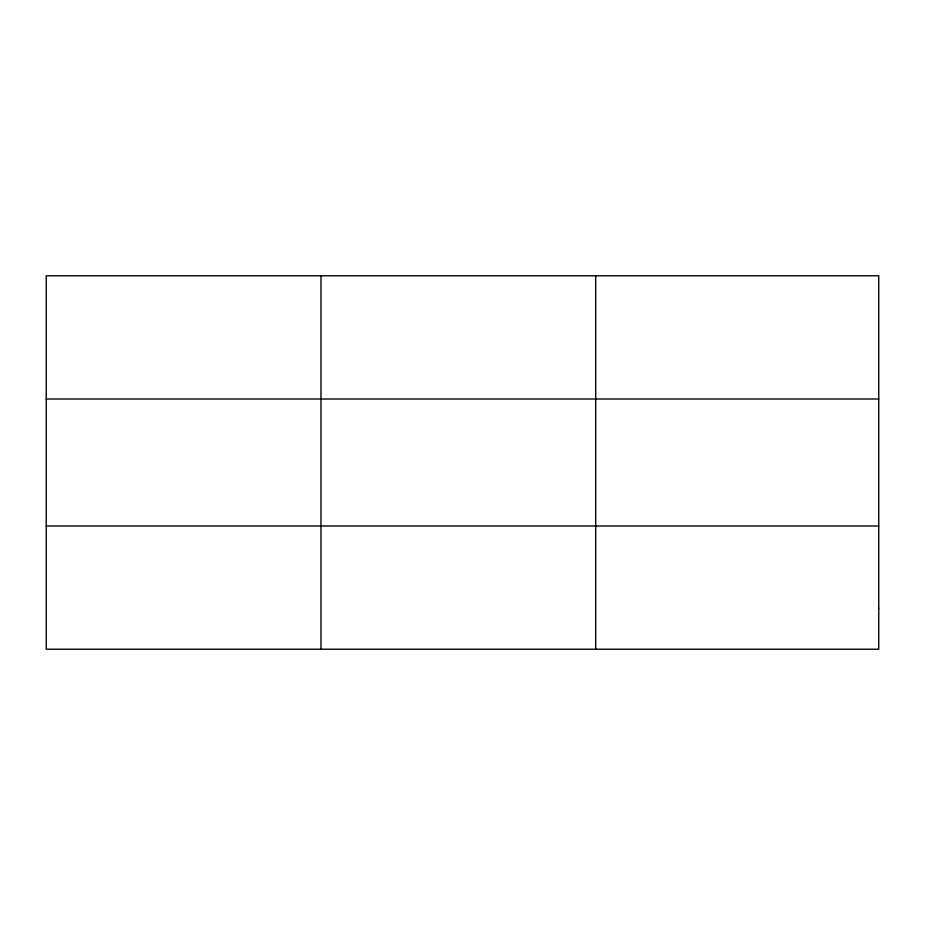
<?xml version="1.0" encoding="UTF-8"?>
<svg xmlns="http://www.w3.org/2000/svg" width="925" height="925" viewBox="0 0 925 925"><rect width="100%" height="100%" fill="white"/><g stroke="black" fill="none" stroke-linecap="round" stroke-linejoin="round"><path stroke-width="1.39" d="M320.975 649.223L320.975 275.777M595.7 649.223L595.7 275.777M46.25 399.01L878.75 399.01M46.25 525.99L878.75 525.99M878.75 608.153L878.75 649.223L46.25 649.223L46.25 275.777L878.75 275.777L878.75 608.153"/></g></svg>
